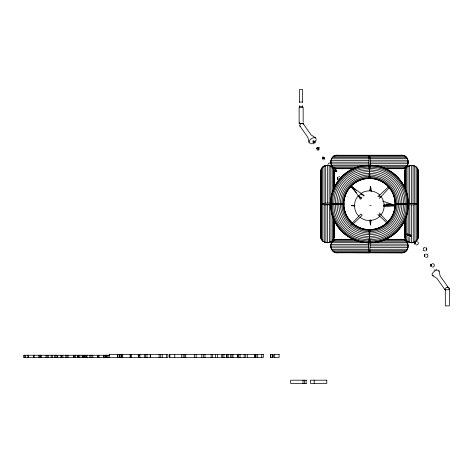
<?xml version="1.0" encoding="UTF-8"?>
<svg xmlns="http://www.w3.org/2000/svg" width="473" height="473" viewBox="0 0 473 473"><rect width="100%" height="100%" fill="white"/><g stroke="black" fill="none" stroke-linecap="round" stroke-linejoin="round"><path stroke-width="0.71" d="M320.93 211.922L320.93 196.124M418.02 211.922L418.02 196.124M406.762 204.638L413.26 204.862L418.02 204.247L417.352 203.585M369.508 168.707L368.834 162.174L369.466 155.25L370.229 158.615L370.229 165.343M332.484 250.684L335.422 252.517L369.484 252.795L370.123 245.871L369.443 239.338C368.112 243.489 368.42 248.295 369.247 252.57L369.703 252.57L370.093 250.826M340.968 178.102L341.169 177.487L341.76 177.381M341.134 178.102L341.707 177.168M330.728 203.384L331.407 196.449A38.81 38.81 0 0 1 361.904 165.958L368.834 165.272M331.1 200.623L331.307 198.548M331.342 203.443L332.022 196.573A38.189 38.189 0 0 1 362.028 166.567L368.899 165.893M332.365 203.544L333.027 196.774A37.16 37.16 0 0 1 362.223 167.578L368.999 166.91M333.713 203.68L334.364 197.04A35.794 35.794 0 0 1 362.489 168.914L369.129 168.258M335.298 203.833L335.936 197.353A34.192 34.192 0 0 1 362.803 170.487L369.289 169.848M338.751 204.176L338.751 203.869M340.377 204.336L340.377 203.709M341.79 204.472L341.79 203.573M342.89 204.578L342.89 203.461M343.599 204.649L343.599 203.396M343.7 204.661L343.7 203.384M368.721 158.615L369.041 156.149M369.549 219.975L370.548 224.982L371.051 219.975M396.061 203.461L396.061 204.578M397.16 203.573L397.16 204.472M398.573 203.709L398.573 204.336M400.199 203.869L400.199 204.176M403.652 204.212L403.014 210.692A34.192 34.192 0 0 1 376.147 237.558L369.661 238.197M405.237 204.366L404.586 211.005A35.794 35.794 0 0 1 376.461 239.131L369.821 239.787M406.585 204.502L405.923 211.271A37.16 37.16 0 0 1 376.727 240.467L369.951 241.135M407.608 204.602L406.928 211.472A38.189 38.189 0 0 1 376.928 241.478L370.052 242.152M407.507 210.881L407.714 208.806M407.986 206.039L408.122 204.649M408.223 204.661L407.543 211.597A38.81 38.81 0 0 1 377.046 242.087L370.117 242.773M337.527 168.707C328.96 169.245 328.564 155.209 337.137 155.25L401.814 155.25C410.393 155.209 409.99 169.245 401.429 168.707M335.422 252.517L401.814 252.795C411.551 252.712 408.997 236.618 399.709 239.616M333.879 220.808L333.879 234.253C336.752 245.02 318.642 245.54 320.883 234.632L320.7 171.687L321.699 168.376L321.699 169.032M405.071 220.808L405.071 234.253C402.074 243.548 418.167 246.096 418.25 236.358L418.25 171.687C418.167 161.949 402.074 164.498 405.071 173.792L405.071 187.237M418.067 173.414L418.25 171.687M338.928 252.57C329.61 255.26 327.553 239.155 337.214 239.338L353.343 239.338M385.607 168.707L401.737 168.707C411.013 168.962 409.683 153.447 400.596 155.398M316.342 148.126L316.342 149.025M320.93 234.573C318.234 243.891 334.34 245.948 334.163 236.281L334.163 220.152M333.932 173.473C336.469 162.706 318.394 162.706 320.93 173.473M404.793 187.657L404.787 171.764C404.61 162.097 420.716 164.155 418.02 173.473M418.02 234.573C420.556 245.339 402.482 245.339 405.018 234.573M330.852 244.712L330.668 245.871L331.26 248.715M316.26 139.789L315.657 141.415M370.093 166.738L369.478 168.707L368.721 165.343M369.691 190.649L370.548 186.356L371.553 191.364M303.122 124.151L303.163 124.009A2.016 1.011 -35.3 0 0 300.692 124.009A2.016 1.011 -35.3 0 0 300.414 126.149M408.453 235.093L407.951 235.714L406.999 235.791L406.999 233.904L408.098 234.058L408.483 234.85M328.02 164.261L328.824 163.215L330.136 163.037M369.277 239.616L369.703 239.563L370.093 241.307M379.399 198.429L389.533 187.509M299.379 123.14L299.705 122.72M358.41 195.668C353.029 201.25 353.343 210.81 358.806 216.232M380.664 215.203C385.335 210.018 385.335 201.374 380.664 196.183M339.242 239.616C335.818 238.558 331.934 240.698 330.946 244.139L331.626 244.139M322.072 167.927L324.236 166.011L325.879 165.39L325.879 166.07M352.06 223.315L360.893 214.038L362.182 215.327L352.905 224.161M369.312 155.428L369.638 155.428M369.336 239.515L369.673 239.616M377.791 214.523L378.92 215.327L380.209 214.038L379.399 212.909M320.984 169.967L320.7 204.029L327.629 204.667L334.163 203.993C329.977 202.657 325.211 202.964 320.93 203.798L320.7 204.023L321.599 204.46M418.02 204.247L418.02 203.798L417.966 238.079M377.791 196.815L388.711 186.687M338.355 155.398C329.267 153.447 327.937 168.962 337.214 168.707L353.798 168.707M400.022 252.57C409.346 255.26 411.404 239.155 401.737 239.338L385.607 239.338M379.878 216.232C374.634 221.488 365.404 222.062 359.829 217.018M320.984 203.845L320.925 204.194M333.879 204.224L333.932 203.798M405.071 203.822L404.971 204.165M434.232 270.195L434.912 269.858M361.886 192.789C367.61 189.525 375.19 190.524 379.878 195.16M333.264 204.46L333.979 203.881M405.692 203.585L404.787 204.023L405.692 204.46M418.026 204.194L417.251 203.692L411.327 203.378L406.626 203.585L404.971 203.881L405.071 204.224M312.476 143.709L310.932 143.762M400.022 239.563L401.737 239.338M318.459 150.243L317.56 150.243M338.869 176.748L339.762 176.748M425.245 250.938C422.49 251.677 422.49 246.865 425.245 247.61M425.848 254.06C428.603 253.321 428.603 258.134 425.848 257.395M432.298 263.739C435.054 263 435.054 267.813 432.298 267.074M435.864 269.586L436.555 269.504M383.692 205.288L392.277 204.383L395.138 204.951M400.661 155.369L401.814 155.25M337.137 252.795L401.814 252.795M326.459 165.331C331.07 164.409 335.363 169.334 333.879 173.792L333.879 187.237M354.815 206.027L351.238 205.666L354.815 205.312M364.695 165.786L366.77 165.58M369.626 173.295L369.324 173.295M369.785 174.921L369.165 174.921M369.927 176.334L369.023 176.334M370.034 177.434L368.916 177.434M370.105 178.15L368.845 178.15M368.834 178.25L370.117 178.25M395.251 204.661L395.251 203.384M368.822 229.618L370.134 229.618M368.916 230.611L370.034 230.611M369.023 231.711L369.927 231.711M369.165 233.124L369.785 233.124M369.324 234.75L369.626 234.75M370.105 242.673L372.872 242.395M375.645 242.123L377.028 241.987M383.538 205.116L392.277 204.383L382.545 201.102M383.508 206.571L395.091 205.885M330.798 204.779L324.064 204.779M408.152 203.266L416.281 203.408M299.427 102.067L302.655 102.067M299.427 106.336L302.655 106.336M303.158 123.595L299.125 123.595L299.125 107.466L303.158 107.466L303.158 122.401M335.422 155.528L369.301 155.528M369.703 155.475L403.534 155.528M333.908 156.149L335.061 156.149M369.91 156.149L405.048 156.149M333.832 156.25L369.141 156.25M404.468 156.25L405.119 156.25M370.093 157.219L406.413 157.219M332.484 157.361L369.011 157.361M405.804 157.361L406.467 157.361M370.229 158.615L407.466 158.615M331.461 158.78L368.91 158.78M370.318 160.235L408.128 160.235M330.846 160.424L368.845 160.424M370.347 161.979L408.353 161.979M330.668 162.174L368.834 162.174M370.318 163.723L408.128 163.723M330.946 163.906L368.857 163.906M407.324 163.906L408.004 163.906M372.334 165.343L407.466 165.343M331.656 165.515L366.877 165.515M379.742 166.738L406.413 166.738M332.755 166.874L358.853 166.874M405.532 166.874L406.195 166.874M333.908 167.809L335.061 167.809M382.994 167.809L405.048 167.809M334.169 167.903L355.95 167.903M404.137 167.903L404.782 167.903M335.499 168.483L354.395 168.53M384.425 168.483L403.451 168.483M341.831 177.162L341.051 177.31L340.802 178.351M337.391 177.375L337.888 177.375M337.888 178.516L337.639 179.415L337.888 177.168L337.391 177.162L337.391 179.042L337.888 179.042M337.391 178.829L337.888 178.829M351.238 205.666L354.815 205.666M369.916 205.666L371.187 205.666M383.508 205.666L395.15 205.666M335.499 239.563L353.839 239.563M385.282 239.515L403.451 239.563M334.169 240.142L334.819 240.142M383 240.142L404.782 240.142M333.908 240.237L356.672 240.237M332.755 241.171L333.418 241.171M379.405 241.171L406.195 241.171M332.537 241.307L359.208 241.307M414.691 241.969L415.182 241.969L415.182 243.157M414.691 242.182L415.182 242.182M370.022 242.531L407.294 242.531M331.484 242.702L368.024 242.702M414.691 243.636L415.182 243.636M415.182 243.849L414.691 243.849L414.715 241.36M370.093 244.139L408.004 244.139M330.822 244.322L368.633 244.322M370.123 245.871L408.282 245.871M330.597 246.066L368.603 246.066M330.846 247.621L331.526 247.621M370.105 247.621L408.104 247.621M330.822 247.811L368.633 247.811M426.232 248.23L426.729 248.23M332.141 249.259L331.461 249.259L332.141 250.211M370.04 249.259L407.49 249.259M331.484 249.431L368.721 249.431M426.232 249.685L426.729 249.685M426.232 249.898L426.729 249.898L426.729 248.018L426.232 248.018L426.232 250.276L426.48 249.318M369.939 250.684L406.467 250.684M332.537 250.826L368.857 250.826M333.832 251.796L334.482 251.796M369.809 251.796L405.119 251.796M333.908 251.896L369.041 251.896M403.889 251.896L405.048 251.896M403.534 252.517L369.247 252.57M424.37 254.687L424.86 254.687M424.86 255.822L424.612 256.727L424.86 254.48L424.37 254.468L424.37 256.354L424.86 256.354M424.37 256.135L424.86 256.135M430.82 264.366L431.317 264.366M431.317 265.501L431.069 266.405L431.317 264.159L430.82 264.147L430.82 266.033L431.317 266.033M430.82 265.814L431.317 265.814M220.607 354.354L169.689 354.354L169.689 357.576L220.607 357.576M246.539 354.354L255.219 354.354L255.219 357.576L246.539 357.576M109.748 355.253L23.65 355.253L23.65 357.576L167.945 357.576L167.945 354.354L138.873 354.354L138.873 357.576M138.11 355.253L139.488 355.253M306.504 380.197L290.664 380.197L290.664 383.42L306.504 383.42M313.481 140.865C315.148 140.723 314.575 143.366 313.055 142.751L313.055 140.865M386.453 203.893L392.277 204.383M370.117 165.272L377.046 165.958A38.81 38.81 0 0 1 407.543 196.449L408.223 203.384M372.18 165.58L374.255 165.786M370.052 165.893L376.928 166.567A38.189 38.189 0 0 1 406.928 196.573L407.608 203.443M369.951 166.91L376.727 167.578A37.16 37.16 0 0 1 405.923 196.774L406.585 203.544M369.821 168.258L376.461 168.914A35.794 35.794 0 0 1 404.586 197.04L405.237 203.68M369.661 169.848L376.147 170.487A34.192 34.192 0 0 1 403.014 197.353L403.652 203.833M369.289 238.197L362.803 237.558A34.192 34.192 0 0 1 335.936 210.692L335.298 204.212M369.129 239.787L362.489 239.131A35.794 35.794 0 0 1 334.364 211.005L333.713 204.366M368.999 241.135L362.223 240.467A37.16 37.16 0 0 1 333.027 211.271L332.365 204.502M368.899 242.152L362.028 241.478A38.189 38.189 0 0 1 332.022 211.472L331.342 204.602M361.922 241.987L363.305 242.123M366.078 242.395L368.154 242.602M368.834 242.773L361.904 242.087A38.81 38.81 0 0 1 331.407 211.597L330.728 204.661M337.137 155.25L338.29 155.369M313.977 143.845L313.114 143.615M416.169 244.89C418.026 245.475 419.202 242.625 417.482 241.733M337.214 239.338L338.928 239.563M322.793 159.75L323.207 159.921M361.875 197.779L358.54 196.23L352.101 187.219L364.257 195.515M315.686 137.939L311.074 134.894L303.01 123.488M432.375 275.41L436.987 278.455L445.052 289.86M361.543 198.27L358.54 196.23L361.112 193.658L363.891 196.053M361.218 198.589L358.54 196.23L360.396 199.375M351.356 185.706L356.512 190.613M378.92 215.327L387.168 223.179M378.92 196.011L380.209 197.3M362.129 194.669L361.112 193.658L361.78 194.894M351.197 186.315L354.259 189.377M380.209 214.038L388.061 222.286M350.588 186.474L356.476 192.659M315.195 140.901L315.473 141.261M319.228 147.357L319.506 147.712M448.221 287.395L440.156 275.984L438.991 270.928M299.835 125.96L307.899 137.365L309.07 142.42M447.854 287.253A2.016 2.016 0 0 1 449.078 288.193L449.285 289.724L449.285 288.678M404.787 171.764L405.018 173.473M333.932 234.573L334.163 236.281M418.067 234.632L418.25 236.358M407.507 197.164L407.714 199.239M407.986 202.006L408.122 203.396M331.1 207.422L331.307 209.498M320.925 203.851L320.93 204.247M418.02 170.049L418.02 237.996M417.966 169.967L417.966 203.845M417.352 204.46L417.352 239.592M417.251 168.376L417.251 203.692M417.251 239.013L417.251 239.669M416.281 204.638L416.281 240.964M416.139 167.028L416.139 203.556M416.139 240.349L416.139 241.017M414.886 204.779L414.886 242.016M414.715 166.011L414.715 203.455M413.26 204.862L413.26 242.673M413.071 165.39L413.071 203.396M411.522 204.892L411.522 242.903M411.327 165.213L411.327 203.378M411.327 242.146L411.327 242.832M409.778 204.862L409.778 234.17M409.778 237.594L409.778 242.673M409.588 165.491L409.588 203.408M408.152 204.779L408.152 233.65M408.152 237.008L408.152 242.016M407.986 166.206L407.986 203.473M407.986 241.165L407.986 241.839M406.762 213.607L406.762 234.614M406.762 236.086L406.762 240.964M406.626 167.3L406.626 194.09M405.692 216.823L405.692 239.592M405.598 168.713L405.598 189.141M405.598 238.682L405.598 239.332M405.018 170.049L405.018 187.361M405.018 218.975L405.018 237.996M404.971 170.339L404.971 188.213M404.971 219.833L404.971 237.706M404.787 220.152L404.787 236.281M370.548 186.356L370.548 190.956M370.548 219.85L370.548 224.982M334.163 171.764L334.163 188.343M333.932 170.049L333.932 189.07M333.979 219.1L333.932 237.996M333.359 168.713L333.359 169.364M333.359 217.545L333.359 239.332M333.264 168.453L333.264 189.791M333.264 238.433L333.264 239.592M332.33 167.3L332.33 167.968M332.33 214.641L332.33 240.745M332.194 167.081L332.194 194.438M330.964 166.206L330.964 166.88M330.964 207.304L330.964 241.839M330.798 166.029L330.798 203.266M329.362 204.638L329.362 242.554M329.173 165.373L329.173 203.183M327.629 204.667L327.629 242.832M327.428 165.142L327.428 203.154M325.879 204.649L325.879 242.655M325.69 165.373L325.69 203.183M324.236 204.59L324.236 242.034M324.064 166.029L324.064 203.266M322.811 167.028L322.811 167.696M322.811 204.49L322.811 241.017M322.669 167.081L322.669 203.408M322.669 239.781L322.669 240.964M321.699 204.354L321.699 239.669M321.599 168.453L321.599 203.585M321.599 238.433L321.599 239.592M320.984 204.2L320.984 238.079M320.7 171.687L320.7 236.358M314.184 380.197L314.184 383.42M306.108 380.197L306.108 383.42M304.494 380.197L304.494 383.42M303.016 380.197L303.016 383.42M302.655 102.328L302.655 89.58L299.427 89.58L299.427 102.328M302.655 105.698L302.655 107.779M299.427 105.698L299.427 107.779M274.695 354.354L274.695 357.576M272.324 354.354L272.324 357.576M270.775 354.354L270.775 357.576M261.74 354.354L261.74 357.576M257.608 354.354L257.608 357.576M255.042 354.354L255.042 357.576M254.953 354.354L254.953 357.576M247.267 354.354L247.267 357.576M244.174 354.354L244.174 357.576M240.036 354.354L240.036 357.576M238.487 354.354L238.487 357.576M232.941 354.354L232.941 357.576M231.894 354.354L231.894 357.576M230.381 354.354L230.381 357.576M228.146 354.354L228.146 357.576M227.04 354.354L227.04 357.576M226.425 354.354L226.425 357.576M223.912 354.354L223.912 357.576M222.363 354.354L222.363 357.576M217.349 354.354L217.349 357.576M215.381 354.354L215.381 357.576M212.696 354.354L212.696 357.576M211.147 354.354L211.147 357.576M204.975 354.354L204.975 357.576M203.366 354.354L203.366 357.576M201.817 354.354L201.817 357.576M196.135 354.354L196.135 357.576M194.61 354.354L194.61 357.576M185.759 354.354L185.759 357.576M184.76 354.354L184.76 357.576M183.211 354.354L183.211 357.576M181.679 354.354L181.768 357.576M174.756 354.354L174.756 357.576M169.795 354.354L169.795 357.576M166.395 354.354L166.395 357.576M162.257 354.354L162.257 357.576M160.708 354.354L160.708 357.576M159.117 354.354L159.117 357.576M150.343 354.354L150.343 357.576M150.26 354.354L150.26 357.576M147.014 354.354L147.014 357.576M145.465 354.354L145.465 357.576M144.318 354.354L144.318 357.576M139.919 354.354L139.919 357.576M138.412 357.576L138.412 354.354L119.326 354.354L119.326 357.576M131.393 354.354L131.393 357.576M130.465 354.354L130.465 357.576M130.294 354.354L130.294 357.576M130.199 354.354L130.199 357.576M122.726 354.354L122.726 357.576M121.815 354.354L121.815 357.576M121.508 354.354L121.508 357.576M121.401 354.354L121.401 357.576M120.875 354.354L120.875 357.576M119.149 357.576L119.149 354.354L109.281 354.354L109.281 357.576M117.724 354.354L117.724 357.576M117.641 354.354L117.641 357.576M117.552 354.354L117.552 357.576M108.086 355.253L108.086 357.576M106.969 355.253L106.969 357.576M105.982 355.253L105.982 357.576M105.857 355.253L105.857 357.576M105.792 355.253L105.792 357.576M105.402 355.253L105.402 357.576M104.291 355.253L104.291 357.576M103.486 355.253L103.486 357.576M103.427 355.253L103.427 357.576M98.934 355.253L98.993 357.576M98.082 355.253L98.082 357.576M97.728 355.253L97.728 357.576M92.809 355.253L92.809 357.576M91.064 355.253L91.064 357.576M89.947 355.253L89.947 357.576M86.967 355.253L86.967 357.576M86.051 355.253L86.051 357.576M85.85 355.253L85.85 357.576M84.295 355.253L84.295 357.576M84.218 355.253L84.218 357.576M83.1 355.253L83.1 357.576M83.023 355.253L83.023 357.576M82.207 355.253L82.207 357.576M79.813 355.253L79.813 357.576M78.695 355.253L78.695 357.576M78.151 355.253L78.151 357.576M78.075 355.253L78.075 357.576M77.749 355.253L77.749 357.576M77.3 355.253L77.3 357.576M75.491 355.253L75.491 357.576M74.379 355.253L74.379 357.576M73.77 355.253L73.77 357.576M73.646 355.253L73.622 357.576M68.047 355.253L68.047 357.576M66.935 355.253L66.935 357.576M65.824 355.253L65.824 357.576M62.844 355.253L62.844 357.576M61.727 355.253L61.727 357.576M60.905 355.253L60.905 357.576M57.736 355.253L57.736 357.576M56.985 355.253L56.985 357.576M55.784 355.253L55.784 357.576M54.673 355.253L54.673 357.576M52.302 355.253L52.302 357.576M51.185 355.253L51.185 357.576M48.205 355.253L48.205 357.576M47.093 355.253L47.093 357.576M46.076 355.253L46.011 357.576M41.287 355.253L41.287 357.576M40.442 355.253L40.442 357.576M40.317 355.253L40.317 357.576M40.175 355.253L40.252 357.576M39.921 355.253L39.921 357.576M38.81 355.253L38.81 357.576M33.979 355.253L33.979 357.576M33.855 355.253L33.855 357.576M28.398 355.253L28.398 357.576M27.783 355.253L27.842 357.576M25.447 355.253L25.447 357.576M24.33 355.253L24.33 357.576M394.931 200.428A25.708 25.708 0 0 1 394.931 207.617M394.689 209.036A25.708 25.708 0 0 1 393.495 213.193M393.229 213.861A25.708 25.708 0 0 1 391.242 217.704M390.852 218.307A25.708 25.708 0 0 1 374.492 229.239M373.782 229.37A25.708 25.708 0 0 1 370.193 229.724M368.757 229.724A25.708 25.708 0 0 1 365.168 229.37M364.458 229.239A25.708 25.708 0 0 1 346.005 214.523M345.722 213.861A25.708 25.708 0 0 1 344.019 207.617M343.853 206.181A25.708 25.708 0 0 1 343.853 201.865M344.019 200.428A25.708 25.708 0 0 1 348.098 189.738M349.376 187.994A25.708 25.708 0 0 1 350.795 186.356M352.344 184.854A25.708 25.708 0 0 1 367.314 178.404M369.478 178.315A25.708 25.708 0 0 1 379.316 180.272M379.973 180.556A25.708 25.708 0 0 1 386.063 184.381M387.653 185.842A25.708 25.708 0 0 1 393.229 194.184M393.495 194.852A25.708 25.708 0 0 1 394.689 199.009M407.3 212.247A38.709 38.709 0 0 1 406.804 214.263M406.413 215.593A38.709 38.709 0 0 1 405.237 218.833M404.971 219.466A38.709 38.709 0 0 1 399.177 228.849M396.847 231.392A38.709 38.709 0 0 1 395.345 232.817M394.299 233.727A38.709 38.709 0 0 1 392.667 235.016M389.232 237.31A38.709 38.709 0 0 1 384.289 239.787M383.65 240.042A38.709 38.709 0 0 1 377.702 241.851M361.248 241.851A38.709 38.709 0 0 1 355.3 240.042M354.661 239.787A38.709 38.709 0 0 1 351.534 238.321M347.968 236.21A38.709 38.709 0 0 1 346.839 235.424M345.189 234.165A38.709 38.709 0 0 1 341.145 230.404M340.223 229.375A38.709 38.709 0 0 1 337.675 226.094M336.912 224.953A38.709 38.709 0 0 1 335.174 221.961M333.713 218.833A38.709 38.709 0 0 1 331.508 211.573M331.969 194.456A38.709 38.709 0 0 1 334.553 187.32M336.185 184.269A38.709 38.709 0 0 1 336.912 183.092M337.675 181.951A38.709 38.709 0 0 1 341.624 177.144M342.103 176.654A38.709 38.709 0 0 1 345.733 173.449M347.968 171.835A38.709 38.709 0 0 1 350.925 170.049M352.149 169.405A38.709 38.709 0 0 1 354.661 168.258M355.3 168.004A38.709 38.709 0 0 1 358.569 166.88M359.906 166.514A38.709 38.709 0 0 1 361.922 166.058M377.028 166.058A38.709 38.709 0 0 1 379.044 166.514M380.381 166.88A38.709 38.709 0 0 1 383.65 168.004M384.289 168.258A38.709 38.709 0 0 1 386.802 169.405M389.823 171.09A38.709 38.709 0 0 1 390.982 171.835M392.667 173.029A38.709 38.709 0 0 1 395.854 175.696M397.805 177.641A38.709 38.709 0 0 1 398.727 178.67M400.046 180.278A38.709 38.709 0 0 1 404.09 186.699M405.745 190.489A38.709 38.709 0 0 1 406.413 192.452M406.804 193.782A38.709 38.709 0 0 1 407.3 195.798M369.496 171.587A32.448 32.448 0 0 1 401.932 204.029A32.448 32.448 0 0 1 369.496 236.476M369.454 236.476A32.448 32.448 0 0 1 337.024 204.029A32.448 32.448 0 0 1 369.454 171.587M445.625 290.05A2.016 1.011 -35.3 0 1 445.903 287.915A2.016 1.011 -35.3 0 1 448.374 287.915M433.528 275.794A4.032 2.016 -35.3 0 1 434.084 271.52A4.032 2.016 -35.3 0 1 439.027 271.52M447.369 287.182A1.998 1.981 -90 0 1 449.084 288.193M309.342 142.876A4.032 2.016 -35.3 0 1 311.92 138.388A4.032 2.016 -35.3 0 1 315.988 138.979M310.495 143.26A4.032 2.016 -35.3 0 1 309.827 143.159M314.279 141.805L314.131 142.308A0.621 0.621 0 0 1 313.788 142.509C312.21 142.521 313.966 139.902 314.279 141.805M318.311 148.256L318.163 148.758A0.621 0.621 0 0 1 317.821 148.96C316.242 148.971 317.998 146.352 318.311 148.256M323.958 157.935L323.81 158.437A0.621 0.621 0 0 1 323.467 158.638C321.888 158.65 323.644 156.031 323.958 157.935M336.055 170.44L335.907 170.936A0.621 0.621 0 0 1 335.564 171.137C333.985 171.149 335.741 168.53 336.055 170.44M408.223 234.845L408.075 235.347A0.621 0.621 0 0 1 407.732 235.548C406.153 235.56 407.909 232.941 408.223 234.845M410.197 235.247L410.05 235.743A0.621 0.621 0 0 1 409.707 235.944C408.128 235.956 409.884 233.343 410.197 235.247M331.236 196.413L330.55 203.366L343.877 204.679L343.942 204.023L343.877 203.366L330.55 204.679L331.236 211.632A38.987 38.987 0 0 0 361.869 242.265L368.822 242.951L370.105 229.896L369.478 229.837L368.845 229.896L370.134 242.951L377.082 242.265A38.987 38.987 0 0 0 407.714 211.632L408.4 204.679L395.351 203.396L395.286 204.023L395.351 204.649L408.4 203.366L407.714 196.413A38.987 38.987 0 0 0 377.082 165.781L370.134 165.095L368.822 178.427L369.478 178.492L370.134 178.427L368.822 165.095L361.869 165.781A38.987 38.987 0 0 0 331.236 196.413M318.571 148.262L318.187 149.048L317.087 149.202L317.087 147.322L318.187 147.47L318.571 148.262M324.218 157.941L323.834 158.727L322.734 158.881L322.734 156.995L323.834 157.148L324.218 157.941M336.315 170.44L335.931 171.232L334.831 171.38L334.831 169.5L335.931 169.647L336.315 170.44M410.458 235.252L410.073 236.039L408.974 236.187L408.974 234.306L410.079 234.454L410.458 235.252M315.048 142.42C314.852 144.448 314.356 141.545 315.048 142.42M319.08 148.877C318.891 150.905 318.382 147.966 319.08 148.877M324.726 158.556C324.525 160.578 324.035 157.675 324.726 158.556M336.823 171.055C336.634 173.083 336.126 170.144 336.823 171.055M410.966 235.861C410.783 237.884 410.245 234.992 410.966 235.861M369.65 252.517L369.301 252.517L369.703 252.57M415.182 243.323L414.939 244.228L415.182 243.27M449.35 289.754L445.318 289.754L445.318 305.889L449.35 305.889L449.35 289.754M237.345 354.354L221.317 354.354L221.317 357.576L237.345 357.576L237.345 354.354M245.724 354.354L237.765 354.354L237.765 357.576L245.724 357.576L245.724 354.354M263.29 354.354L256.059 354.354L256.059 357.576L263.29 357.576L263.29 354.354M272.43 354.354L270.668 354.354L270.668 357.576L272.43 357.576L272.43 354.354M279.1 354.354L273.648 354.354L273.648 357.576L279.1 357.576L279.1 354.354M326.784 380.197L310.483 380.197L310.483 383.42L326.784 383.42L326.784 380.197M356.571 226.378A25.814 25.814 0 0 0 395.286 204.023A25.814 25.814 0 0 0 356.571 181.667A25.814 25.814 0 0 0 356.571 226.378M356.707 226.135A25.53 25.53 0 0 0 395.008 204.023A25.53 25.53 0 0 0 356.707 181.91A25.53 25.53 0 0 0 356.707 226.135M351.983 223.971A26.535 26.535 0 0 0 395.499 209.196A26.535 26.535 0 0 0 360.946 178.9A26.535 26.535 0 0 0 351.983 223.971M351.25 224.805A27.641 27.641 0 0 0 396.587 209.415A27.641 27.641 0 0 0 360.592 177.848A27.641 27.641 0 0 0 351.25 224.805M350.31 225.875A29.066 29.066 0 0 0 397.988 209.693A29.066 29.066 0 0 0 360.13 176.494A29.066 29.066 0 0 0 350.31 225.875M349.228 227.111A30.71 30.71 0 0 0 399.596 210.012A30.71 30.71 0 0 0 359.604 174.939A30.71 30.71 0 0 0 349.228 227.111"/></g></svg>
